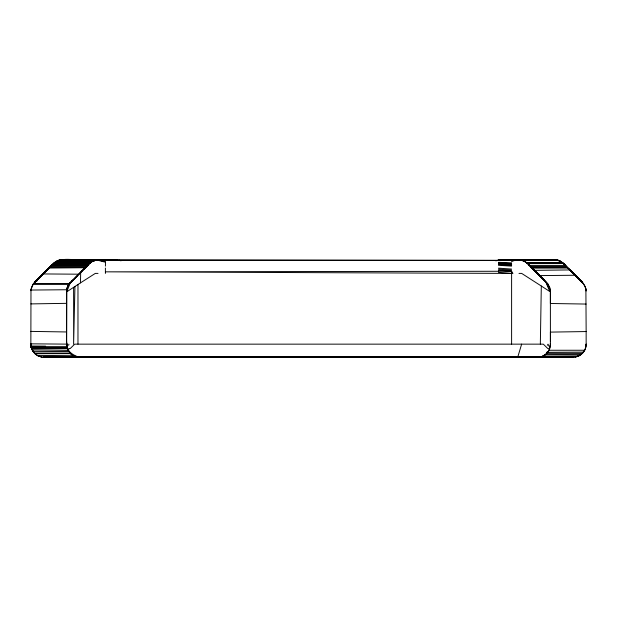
<?xml version="1.0" encoding="UTF-8"?>
<svg xmlns="http://www.w3.org/2000/svg" width="617" height="617" viewBox="0 0 617 617"><rect width="100%" height="100%" fill="white"/><g stroke="black" fill="none" stroke-linecap="round" stroke-linejoin="round"><path stroke-width="0.93" d="M66.729 289.982L66.597 344.193L67.06 347.61M105.399 268.056L105.399 273.431M550.41 343.839L550.41 343.361L550.325 345.481M67.669 348.497L68.618 349.507L69.235 348.482L70.269 348.497L74.688 344.155L540.338 344.147L541.31 286.018L521.65 273.393L518.99 273.408M67.184 291.525L80.472 282.879L80.673 272.367L85.169 267.763L49.352 267.832M74.95 286.496L73.616 344.163L73.616 287.368M550.372 345.258L550.403 344.24M586.119 344.957L586.135 344.386M66.813 345.466L66.759 342.952L66.644 345.373L66.613 344.764M105.461 262.85L105.43 266.104M550.372 344.972L550.241 346.06M586.15 344.024L585.949 346.353M550.395 344.379L550.403 332.108L586.15 331.553L585.888 288.957M586.081 345.003L586.119 344.571M31.051 289.466L30.919 290.707M66.759 289.743L30.981 290.052L30.85 344.571L31.567 348.412M66.621 291.047L67.577 286.774A21.603 21.603 0 0 0 68.125 285.602A23.076 23.076 0 0 0 68.811 284.499L69.59 283.458A28.259 28.259 0 0 1 70.469 282.486L70.307 282.679M583.119 352.531L581.253 354.382L545.335 354.605L546.901 353.155L547.048 351.945M585.726 347.417L586.081 345.158M66.659 290.73L66.597 344.34M66.767 291.818L70.161 283.064L77.287 275.637M66.675 290.53L67.284 287.753M550.163 346.569L550.356 345.381L549.701 348.458M31.02 289.735L31.305 288.201M67.4 287.375L66.744 289.882L66.821 289.45M66.914 289.065L67.623 286.72L66.867 289.257M31.081 289.419L33.063 284.398M66.975 288.733L66.767 289.774L67.122 288.193M66.744 289.882L66.937 288.957M585.788 347.132L585.911 346.577M550.04 347.147L549.909 347.656M66.991 344.201L66.79 345.142M36.781 281.344L37.251 279.648L34.753 282.17L54.635 262.611L89.959 263.081L87.722 265.325L89.75 263.32M585.494 348.204L585.649 347.664M584.885 349.746L584.638 350.255L548.891 350.263L548.652 350.711M584.638 350.255L585.402 348.443M68.618 345.289L68.942 344.186M549.315 349.492L549.755 348.219M585.417 348.474L585.726 347.371M513.66 357.428L517.655 357.444L521.65 344.116M31.382 288.17L31.691 287.206M585.124 349.245L585.325 348.705M549.377 349.261L548.829 350.479L549.246 349.615M583.944 351.451L583.451 352.122L547.626 352.307L547.85 351.921M584.507 350.502L582.479 353.155M68.032 285.833L73.377 279.57M67.577 286.859L68.125 285.694M548.274 351.42L548.891 350.263M584.461 350.487L584.715 349.97M68.988 284.26L33.249 284.244L33.842 283.164M67.855 286.242L68.61 284.877M68.695 284.715L70.616 282.416M584.098 351.212L584.384 350.726M67.97 286.003L68.796 284.614L68.472 285.108M547.318 345.265L548.035 344.186L549.107 346.361M547.703 352.13L546.662 353.333L582.394 353.34L579.224 355.631L575.368 357.096M583.227 352.346L583.551 351.891M93.653 260.875L95.805 260.189M85.339 267.67L89.311 263.636L53.61 263.59L54.25 263.035L89.696 263.282L54.219 263.066C62.818 256.371 74.95 260.929 84.984 260.081M548.251 351.459L546.963 353.086M33.056 284.206L40.93 276.185M80.673 272.367L69.412 283.697L33.657 283.704L33.063 284.499A22.752 22.752 0 0 1 32.385 285.602A21.302 21.302 0 0 1 31.829 286.774M581.469 354.096L581.052 354.551A9.671 9.671 0 0 0 580.173 355.176L578.252 356.21M97.525 259.934L96.977 260.065L98.196 259.904M59.132 260.42L95.033 260.374C96.213 260.15 89.897 262.132 89.673 263.39M68.88 284.46L81.976 271.01M546.947 353.117L547.318 352.677M69.52 283.604L82.647 270.369M82.686 270.308L82.092 270.902M50.872 266.22L53.563 263.42M86.866 266.12L87.344 265.588L51.627 265.557L52.723 264.377M86.457 266.575L84.652 268.341L86.372 266.567L50.656 266.536L52.075 265.002M547.387 352.523L547.541 351.443M83.048 269.976L84.475 268.511M50.771 266.413L49.453 267.732L85.454 267.5L83.519 269.475M69.667 283.427L70.469 282.563M86.372 266.567L85.748 267.238L86.92 266.012M88.246 264.778L86.604 266.413L87.344 265.588M70.855 282.17L72.482 280.565M72.351 280.681L71.541 281.483M83.017 269.999L83.326 269.675M61.816 259.718L57.79 260.559M52.46 264.539L34.714 282.193L37.251 279.648M50.656 266.536L51.388 265.788M51.627 265.557L52.337 264.832M51.712 265.457L51.226 265.966M87.892 265.14L88.47 264.477L52.746 264.454C54.913 261.724 58.353 259.803 61.854 259.911L117.392 260.266L98.635 259.888L106.317 259.996M85.323 267.685L86.843 266.128M87.02 265.942L88.038 264.886L52.19 264.986M37.768 279.432L49.9 267.308M46.9 269.968L34.714 282.193L52.005 264.87M36.025 281.182L34.722 282.478A27.873 27.873 0 0 0 33.842 283.458M80.071 272.845L84.282 268.657M84.02 268.989L86.658 266.359M86.673 266.274L87.059 265.873M37.159 279.732L53.432 263.42L56.394 261.215M87.899 265.025L52.306 264.878L52.823 264.377M84.93 268.04L84.074 268.881M97.301 259.981L59.332 260.359L95.427 260.235M49.021 268.202L43.236 273.94L78.729 274.195M546.215 353.796L545.413 354.513M55.484 261.994L55.939 261.6M578.738 355.886L542.736 356.109L541.711 356.533M566.684 266.783L563.475 263.467L582.247 282.17M91.632 261.901L92.172 261.523L56.44 261.508L91.355 262.017L90.182 262.904M545.497 354.397L542.736 356.109A8.222 8.222 0 0 0 543.693 355.623M54.836 262.549L55.26 262.256M55.237 262.271L56.039 261.731L90.977 262.279L90.082 262.973M53.957 263.258L89.696 263.282M54.25 263.035L54.836 262.348M90.792 262.464L56.024 261.747L56.617 261.307M59.348 260.042L57.366 260.983M577.736 356.31L578.252 355.924M582.278 353.163L582.864 352.731M544.495 355.176L545.227 354.659L544.464 355.222M577.211 356.317L576.17 356.641M62.086 259.911L74.001 259.811M80.472 282.879L95.326 273.393L98.026 273.408M545.15 354.682L545.305 354.582A9.803 9.803 0 0 0 544.425 355.176L544.202 355.315M56.517 261.469L91.447 261.955L56.517 261.469L92.473 261.353L93.483 260.945L57.898 260.875M544.256 355.299L543.484 355.808M579.224 355.438L580.165 354.883M554.86 259.695C558.94 259.533 562.542 262.148 565.126 265.102M93.152 261.114L56.44 261.508M56.294 261.407L57.558 260.79M92.589 261.392L92.535 261.415M93.954 260.806L94.486 260.598M93.977 260.698L96.445 260.073M533.504 259.88L533.119 260.081L556.187 259.811L560.544 261.307L564.262 264.361L560.213 261.145M62.703 259.88L86.287 260.065M95.558 260.274L95.704 260.243M538.147 357.336L537.307 357.405L538.248 357.366M92.99 261.199L93.892 260.814M92.473 261.353L57.088 261.199M541.556 356.657L542.428 356.302M577.466 356.526L578.006 356.31M72.528 355.222L71.88 354.706M555.925 259.78L542.867 259.811M554.367 259.688L534.029 260.012L554.914 259.703L554.105 259.688M67.839 349.8L70.994 353.988M59.085 260.204L59.772 260.127L58.052 260.659L58.607 260.567M540.669 356.857L541.433 356.719M576.17 356.827L577.211 356.503M96.985 260.05L105.461 262.225M78.937 357.305L75.505 356.726L72.366 355.045M540.561 356.935L541.34 356.711M94.285 260.613L94.833 260.459M94.116 260.744L94.64 260.536M540.06 356.456L536.466 357.444L517.655 357.444M59.463 260.328L59.864 260.22M554.405 260.173L556.187 259.718M62.895 259.88L83.85 259.78M495.621 260.736L502.277 260.05M539.181 357.204L540.43 356.935M575.106 357.158L575.653 356.927M539.405 357.22L540.392 357.012M511.547 261.639C517.594 258.531 525.183 260.035 529.255 265.325M96.113 260.173L96.715 260.058M495.914 260.683L496.423 260.598M496.562 260.567L497.703 260.366L496.6 260.497M532.301 260.042L533.343 259.911M556.966 259.981L556.449 259.88L557.228 259.911M555.932 259.981L558.231 260.204M58.306 260.467L58.831 260.397M575.098 357.058L43.205 357.305L43.784 357.336M538.479 357.289L539.273 357.228M538.332 357.359L539.32 357.235M105.461 261.639L97.918 259.988M60.127 259.942L59.672 260.042L60.096 260.173M515.758 260.05L555.153 259.919M365.48 357.019L363.336 357.158L367.462 357.235M104.728 259.934L498.69 260.343L536.242 259.888M500.171 260.459L502.739 260.305M336.296 357.012L338.108 356.911M40.791 356.641L39.75 356.317M498.999 260.274L497.703 260.335L498.69 260.343M256.333 357.258L260.328 357.251L41.871 357.058M97.879 260.004L100.633 259.981M308.485 357.004L310.359 356.927M247.818 357.166L251.52 357.019M88.671 260.073L92.064 260.081L87.413 260.058M302.762 356.996L304.675 356.927M516.136 260.004L499.23 260.204L517.933 259.981M112.811 260.065L116.235 260.266M470.301 357.127L572.954 357.251L314.431 357.197L325.514 357.004M291.455 357.004L285.216 357.212L291.162 357.166M331.005 357.012L320.115 357.174M376.331 357.251L574.026 356.996M502.67 260.189L498.482 260.112M507.467 260.05L519.406 260.012L518.812 259.911M280.211 357.174L285.995 357.012M549.492 259.61L533.535 259.749M275.598 357.019L270.107 357.15L274.434 357.274M502.562 260.227L498.837 260.305L499.462 260.274M510.93 260.065L518.365 259.927M165.965 357.135L173.601 357.127M110.967 260.073L114.608 260.012L79.385 260.012L114.608 260.012L110.135 260.073M80.411 357.428L91.455 357.42M30.858 303.903L66.597 303.34M165.055 357.12L161.315 357.127M342.535 357.212L346.893 357.15M471.573 357.32L477.658 357.336L470.208 357.336M508.894 260.019L511.431 260.004M506.58 260.019L511.138 259.988M583.443 283.835L569.722 269.922L534.384 270.331L535.525 271.472M518.118 259.981L511.508 260.012L518.211 259.981M52.306 264.878L88.47 264.477M522.823 260.096L520.879 260.119A6.201 6.201 0 0 1 521.488 260.251L557.228 260.243M575.036 275.251L539.636 275.598L533.666 269.691L545.451 281.483M175.375 357.297L174.21 357.312L176.416 357.312L175.421 357.305M108.029 260.065L114.608 260.012L86.488 260.035L114.608 260.012L107.235 260.065M100.108 259.981L100.548 259.981M500.719 260.258L502.516 260.251M511.609 271.249L105.399 271.835L512.943 273.416L511.609 271.249L498.482 270.246L498.513 272.413L511.609 273.416M302.669 357.166L290.869 357.197M44.401 357.035L314.331 357.166L308.485 357.058M104.157 260.065L114.608 260.012L92.218 260.065M103.085 260.065L114.608 260.012L96.468 260.065M326.131 357.197L337.275 357.204M430.89 357.127L439.566 357.127M443.368 357.127L455.647 357.127M561.354 357.05L572.136 357.035M531.785 260.027L534.978 260.019M499.392 260.274L501.05 260.274M566.691 266.914L562.966 263.235L527.288 263.289L526.262 262.449M527.666 263.636L528.777 264.786L527.666 263.636L563.36 263.59M567.625 267.832L531.939 267.894L530.605 266.567L566.313 266.536M44.825 357.035L55.646 357.05M57.466 357.05L65.425 357.042M44.046 357.251L145.396 357.12M177.403 357.127L186.079 357.127M165.017 357.305L99.885 357.359M62.047 259.688L62.888 259.688M512.233 259.996L512.904 259.996M105.461 260.204L511.508 260.436M526.471 262.649L527.373 263.428L563.028 263.289L526.764 262.896L527.458 263.42M529.077 265.025L529.625 265.588L565.342 265.557M549.593 289.165L546.153 282.17L531.808 267.763L567.517 267.732L569.722 269.922M31.012 344.942L30.85 343.831L66.597 344.124A14.523 14.523 0 0 0 66.628 345.227L66.829 346.623L66.621 345.057M31.189 347.116L66.929 347.116L31.182 347.101M31.243 347.348L66.983 347.356L67.4 348.651L31.66 348.659L32.416 350.425M32.554 350.641L33.002 351.351L68.88 351.567M70.037 353.094L34.328 353.063A20.739 20.739 0 0 1 33.619 352.245L33.141 351.574M69.613 357.05L427.928 357.127M89.38 357.436L95.003 357.436L81.806 357.42M179.3 357.312L572.954 357.035M80.056 357.428L95.003 357.436M81.999 260.019L85.185 260.027L83.85 260.081M562.966 263.235L527.134 263.158L562.866 263.15L559.21 260.868L556.187 260.019M557.614 357.05L559.534 357.05M474.627 357.32L370.192 357.235L372.467 357.243L371.395 357.197M499.963 357.413L527.597 357.436M242.712 357.228L42.935 356.996M93.182 357.42L95.003 357.428M498.42 260.173L511.508 260.204M115.957 260.274L117.585 260.274M540.338 344.147L543.353 344.163L547.742 348.482L548.59 348.505M107.373 260.212L110.181 260.235M114.33 260.251L117.392 260.266M91.964 260.081L96.237 260.112M531.546 267.5L567.254 267.454M30.919 345.489L30.989 346.044L45.612 346.152M336.959 357.251L350.101 357.328M56.024 261.747L91.355 262.017M69.713 259.618L82.709 259.749M100.787 259.981L101.952 259.996M341.957 357.204L347.541 357.274M145.612 357.127L146.792 357.143M108.623 260.212L120.408 260.567M586.135 304.058L550.387 303.487L550.379 291.27M30.858 331.391L66.597 331.961M104.72 260.05L111.407 260.181M82.717 260.019L62.888 259.556M67.5 259.61L76.215 259.819M302.77 357.066L308.485 357.204M102.491 259.996L107.782 260.143M518.519 259.927L518.966 259.934M350.795 357.05L360.637 357.258L359.757 357.212M69.713 260.012L71.572 260.073M105.777 259.988L114.731 260.297M498.451 262.325L511.547 262.85L511.578 266.104L498.451 265.31M498.451 262.942L511.547 263.567M111.87 260.004L119.127 260.397M351.505 357.22L352.253 357.258M357.027 356.95L358.886 357.042M498.451 263.667L511.547 264.361M360.652 356.958L362.395 357.058M498.451 264.454L511.547 265.217M372.043 357.05L374.419 357.189M78.691 357.312L79.794 357.413L73.539 355.862M79.794 357.444L77.372 357.112M108.53 259.996L112.672 260.274M498.482 268.156L511.578 269.081M251.52 357.042L253.664 357.197M498.482 269.182L511.578 270.146M260.459 356.927L261.955 357.042M77.703 357.228L78.606 357.336M519.406 259.934L520.247 260.012M78.506 357.289L77.673 357.243M119.274 260.343L121.086 260.698L119.274 260.343L120.261 260.544M520.509 260.104L521.041 260.158M41.347 356.958L41.871 357.158M41.617 357.112L37.745 355.662L35.107 353.742M76.601 357.019L75.266 356.533M79.632 357.343C73.701 355.7 66.32 351.358 66.759 344.232M557.714 260.274L559.897 261.084M521.288 260.212L521.72 260.305M522.26 260.451L522.491 260.521A30.781 30.781 0 0 1 521.681 260.312L521.342 260.243M521.55 260.328L522.152 260.42M75.629 356.711L76.415 356.935M39.758 356.503L40.799 356.827M522.807 260.636L523.471 260.929M523.239 260.783L523.756 261.014M560.969 261.67L561.455 261.863M73.438 355.808L73.415 355.77A35.316 35.316 0 0 1 74.495 356.217L74.719 356.31M74.495 356.24L75.374 356.626M39.511 356.526L38.748 356.21A34.822 34.822 0 0 0 37.745 355.754L35.925 354.551A21.518 21.518 0 0 1 35.115 353.842L34.521 353.248L35.107 353.556M61.361 259.749L62.718 259.888M523.548 260.968L524.512 261.438M523.895 261.076L524.666 261.515M525.275 261.847L526.17 262.387M525.761 262.094L525.067 261.693A5.931 5.931 0 0 0 524.473 261.369M34.328 352.77L34.922 353.649L70.677 353.664L71.518 354.459M541.31 286.018L549.793 291.525L545.629 281.676M70.855 353.842A21.819 21.819 0 0 0 71.665 354.559L71.78 354.682M526.702 262.865L527.296 263.343M532.918 268.881L532.062 268.04M533.219 269.205L531.939 267.894L536.304 272.367M528.499 264.477L529.108 265.125M531.291 267.269L532.317 268.31M530.859 266.837L532.957 268.989L530.057 266.012M528.939 264.886L531.754 267.793L531.306 267.323M535.232 271.272L531.808 267.763M543.006 278.992L547.896 284.082M564.956 264.87L582.733 282.648L568.889 268.788M574.936 274.85L582.733 282.648L570.062 269.968M532.718 268.657L542.034 278.051L536.466 272.436M546.994 283.026L541.418 277.403M34.722 353.348L31.961 349.322M541.772 277.75L539.636 275.598L544.364 280.388M529.286 265.256L530.358 266.39M531.515 267.539L530.605 266.567M67.538 348.659L68.294 350.641M73.408 355.762L37.29 355.369M563.475 263.467L564.262 264.361M529.625 265.588L530.281 266.313M66.729 346.06L67.199 347.61M564.894 265.002L565.581 265.788M562.812 262.773L563.236 263.258M69.528 352.446L69.212 352.045M547.094 283.149L547.773 283.967M583.744 284.136L582.733 282.871M583.875 284.506L584.299 285.162M547.919 284.198L548.598 285.255M583.643 284.082L585.078 286.643M547.842 284.051L548.12 284.483M67.376 347.456L66.813 346.569M584.507 285.463L584.908 286.273M548.667 285.355L549.894 288.278M585.009 286.411L585.518 287.83M32.408 350.14L33.002 351.351M549.176 286.296L549.377 286.789M67.615 349.214L67.238 348.173L31.49 348.158L31.012 346.014L31.405 347.795L31.112 346.715M31.567 348.312L31.868 349.199M585.201 286.913L585.425 287.537M68.117 350.394L32.184 349.839M549.685 287.561L549.809 287.985M67.315 348.474L67.052 347.448M66.96 347.286L66.759 346.322M585.464 287.584L585.988 289.735M585.363 287.067L585.726 288.525M550.14 289.311L550.264 289.897M585.641 288.286L585.88 289.28M549.847 288.139L550.233 289.743M66.983 347.371L66.852 346.793M66.906 347.047L67.006 347.494M66.867 346.808L66.79 346.422L66.891 346.962M31.02 346.068L31.405 347.795L30.989 346.044M585.957 289.466L586.05 290.183M586.119 291.047L586.034 290.083M550.341 290.761L550.372 291.178M550.279 290.013L550.387 291.317M66.597 341.494L66.621 344.88M550.379 292.419L550.41 341.525M586.15 331.553L586.15 344.116M511.609 272.352L511.609 344.101M77.973 284.506L77.973 344.132M30.889 345.227A14.322 14.322 0 0 1 30.858 344.116M55.7 261.955L90.599 262.541L55.7 261.955M500.441 260.266L498.837 260.281L500.441 260.266M31.698 348.127L31.243 347.086L31.698 348.127M31.243 347.271L31.081 346.561L31.243 347.286"/></g></svg>
